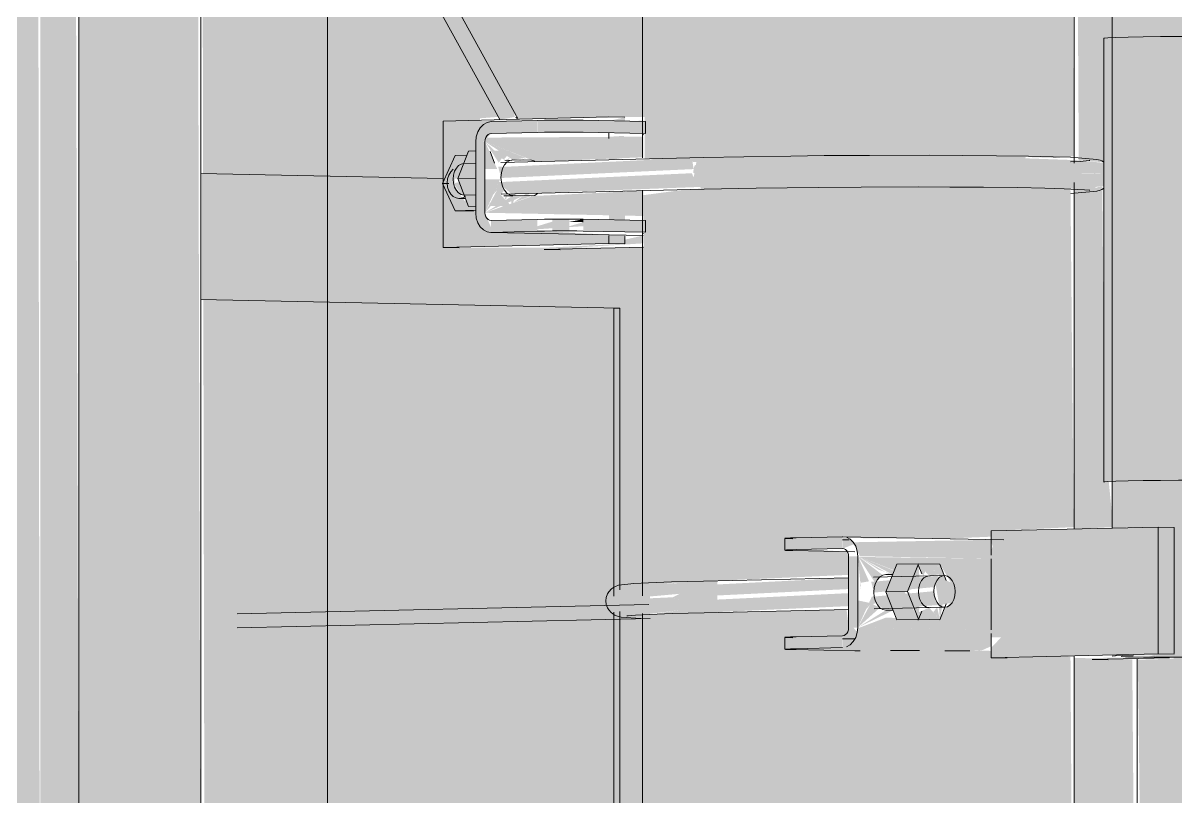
# Model space of a CAD drawing. Header units: inches. Extents: x 31156 to 31160, y -65 to 66.
# Drawn here: x 31157.68074 to 31157.68823, y 66.02465 to 66.02968 of the extents above; entities that cross this region are included whole.
import ezdxf

# ---------------------------------------------------------------- set-up
doc = ezdxf.new("R2010")
doc.units = ezdxf.units.IN
doc.header["$MEASUREMENT"] = 0
for name, color, linetype, lineweight in [('A-GLAZ-CURT', 52, 'Continuous', 9), ('A-WALL-PATT', 111, 'Continuous', 13), ('L-SITE-WALL', 31, 'Continuous', 13), ('Q-SPCQ', 91, 'Continuous', 9), ('S-BEAM', 12, 'Continuous', 9)]:
    doc.layers.add(name, color=color, linetype=linetype, lineweight=lineweight)

# ---------------------------------------------------------------- blocks, each defined once
blk = doc.blocks.new('FP_54-Looking North West')
at = {"layer": 'A-WALL-PATT', "lineweight": 9}
blk.add_line((-3322.5714627, 65.9650843), (-3322.5714627, 66.1478161), dxfattribs=at)

msp = doc.modelspace()

# ---------------------------------------------------------------- hatches: boundary and pattern name
at = {"layer": 'L-SITE-WALL', "lineweight": 5}
h = msp.add_hatch(color=256, dxfattribs=at)
h.paths.add_polyline_path([(31157.6731738, 66.0255413), (31157.6787342, 66.0256663), (31157.6787342, 66.0287969), (31157.6793291, 66.0287863), (31157.6806036, 66.0287597), (31157.6806036, 66.0354002), (31157.6802983, 66.0359553), (31157.6750726, 66.0360719), (31157.6750726, 66.035518), (31157.6731738, 66.0341639), (31157.6731738, 66.0324454)], flags=0)
h.paths.add_polyline_path([(31157.6793291, 66.0256797), (31157.6806036, 66.0257083), (31157.6806036, 66.0279362), (31157.6793291, 66.027962), (31157.6793291, 66.0278513)], flags=0)
h.paths.add_polyline_path([(31157.6821395, 66.0257428), (31157.6848162, 66.025803), (31157.6848162, 66.0278509), (31157.6821395, 66.0279051), (31157.6821395, 66.0278511)], flags=0)
h.paths.add_polyline_path([(31157.6891239, 66.0258998), (31157.691254, 66.0259477), (31157.691254, 66.0325462), (31157.6899748, 66.0293004), (31157.6900279, 66.0292803), (31157.690058, 66.0291053), (31157.6900198, 66.028938), (31157.6899652, 66.0289313), (31157.6898665, 66.0288042), (31157.6896066, 66.0286697), (31157.6893447, 66.028724), (31157.6892479, 66.0287424), (31157.6889116, 66.028724), (31157.6889052, 66.0267256), (31157.6888587, 66.0267207), (31157.6888587, 66.0264095), (31157.6891239, 66.0264112)], flags=0)
h.paths.add_polyline_path([(31157.6837115, 66.0286949), (31157.6837115, 66.0290692), (31157.6840711, 66.0290967), (31157.6821395, 66.0326082), (31157.6821395, 66.0287277), (31157.6837087, 66.028695)], flags=0)
h.paths.add_polyline_path([(31157.6849007, 66.0290689), (31157.6850141, 66.0290966), (31157.6850141, 66.033788), (31157.6821395, 66.0338282), (31157.6821395, 66.0328254), (31157.6841991, 66.0290816), (31157.6848946, 66.029069)], flags=0)
h.paths.add_polyline_path([(31157.689172, 66.0294805), (31157.6912109, 66.0345463), (31157.6904703, 66.0351186), (31157.6904703, 66.0356902), (31157.6888587, 66.0357322), (31157.6888685, 66.0296173), (31157.6889116, 66.0296121), (31157.6889341, 66.0294832), (31157.6891573, 66.0294826)], flags=0)
h.paths.add_polyline_path([(31157.6850141, 66.0353274), (31157.6850141, 66.0358324), (31157.6821929, 66.0359059), (31157.6821934, 66.0353999), (31157.6831437, 66.0353755)], flags=0)
h.paths.add_polyline_path([(31157.6806036, 66.0356172), (31157.6806036, 66.0359474), (31157.6804193, 66.0359522), (31157.6805741, 66.0356709)], flags=0)
h.paths.add_polyline_path([(31157.6732359, 66.0358236), (31157.6733102, 66.0358671), (31157.6733269, 66.0358988), (31157.6733935, 66.035924), (31157.6733935, 66.0360475), (31157.6733169, 66.0360734), (31157.6732567, 66.0361292), (31157.6731834, 66.0361143), (31157.6731738, 66.0360721), (31157.6731898, 66.0358417), (31157.6732151, 66.0358282)], flags=0)
at = {"layer": 'Q-SPCQ', "lineweight": 5}
h = msp.add_hatch(color=256, dxfattribs=at)
h.paths.add_polyline_path([(31157.6847713, 66.0205766), (31157.6852526, 66.0205941), (31157.6852526, 66.0356471), (31157.6849745, 66.0356396), (31157.6847713, 66.0365639), (31157.6847802, 66.0287981), (31157.6851173, 66.0287787), (31157.6850994, 66.0286796), (31157.6851483, 66.0286057), (31157.6850379, 66.0285986), (31157.6847713, 66.0285629), (31157.6847986, 66.0260403), (31157.6849641, 66.026037), (31157.6850092, 66.0260331), (31157.6850092, 66.02597), (31157.6849641, 66.0259475), (31157.6850092, 66.0259271), (31157.6850092, 66.0258635), (31157.6847713, 66.0258288), (31157.6847732, 66.0223384), (31157.6851173, 66.0223166), (31157.6850994, 66.0222174), (31157.6851483, 66.0221438), (31157.6850877, 66.0221385), (31157.6847713, 66.0221099), (31157.6847713, 66.0207824)], flags=0)
h.paths.add_polyline_path([(31157.6852526, 66.0442973), (31157.6852266, 66.0814321), (31157.6847713, 66.0814593), (31157.6847713, 66.0655614), (31157.6849641, 66.0655741), (31157.6850092, 66.0655724), (31157.6850092, 66.0655107), (31157.6849641, 66.0654865), (31157.6850092, 66.0654677), (31157.6850092, 66.0654029), (31157.6847713, 66.0653432), (31157.6847971, 66.0443121), (31157.685094, 66.0443024)], flags=0)
h = msp.add_hatch(color=256, dxfattribs=at)
h.paths.add_polyline_path([(31157.6860671, 66.0256198), (31157.685766, 66.0256198), (31157.685766, 66.0256904), (31157.6860671, 66.0256903), (31157.6860671, 66.0256248)], flags=0)
h.paths.add_polyline_path([(31157.6875692, 66.0205843), (31157.6875484, 66.0221596), (31157.6872326, 66.0221568), (31157.6872377, 66.0223465), (31157.6874366, 66.022343), (31157.6875692, 66.0223525), (31157.6875484, 66.0255617), (31157.6870329, 66.0255786), (31157.6870329, 66.0255985), (31157.6861189, 66.0256398), (31157.6861641, 66.0257175), (31157.6861381, 66.0257502), (31157.6861073, 66.0257496), (31157.6860931, 66.0258681), (31157.6852526, 66.0258472), (31157.6852526, 66.0205941), (31157.6874336, 66.0205953), (31157.6875484, 66.0205901)], flags=0)
h.paths.add_polyline_path([(31157.6861675, 66.0262149), (31157.6863903, 66.0260852), (31157.686394, 66.0260946), (31157.6863016, 66.0261268), (31157.6861807, 66.0262063)], flags=0)
h.paths.add_polyline_path([(31157.6860671, 66.0262641), (31157.6861451, 66.0262939), (31157.6860931, 66.0263377), (31157.6860671, 66.0263377), (31157.6860671, 66.0262901)], flags=0)
h.paths.add_polyline_path([(31157.6852526, 66.0260551), (31157.6861073, 66.0260932), (31157.6861073, 66.0262135), (31157.6860931, 66.0262443), (31157.685766, 66.0262642), (31157.685766, 66.0263345), (31157.6867275, 66.0263288), (31157.6870329, 66.0263415), (31157.6870329, 66.0263788), (31157.6875692, 66.0264038), (31157.6875484, 66.0286082), (31157.6872326, 66.028621), (31157.6872568, 66.0288118), (31157.6874475, 66.0288052), (31157.6875692, 66.0288162), (31157.6875484, 66.0394465), (31157.6872326, 66.0394633), (31157.6872326, 66.0396528), (31157.6875484, 66.0396353), (31157.6875692, 66.0396576), (31157.6875484, 66.0408183), (31157.6852655, 66.0408859), (31157.6856517, 66.0388041), (31157.6856359, 66.0357266), (31157.6854903, 66.0356535), (31157.6852526, 66.0356396), (31157.6852526, 66.0260595)], flags=0)
h.paths.add_polyline_path([(31157.6875692, 66.044223), (31157.6875484, 66.0651137), (31157.6873385, 66.0651292), (31157.6870329, 66.0651333), (31157.6870329, 66.0651526), (31157.685766, 66.0652093), (31157.6857868, 66.0652707), (31157.6860671, 66.0652695), (31157.6860931, 66.0652152), (31157.6861541, 66.0652787), (31157.6861469, 66.0653427), (31157.6861073, 66.0653457), (31157.6860931, 66.0654432), (31157.6852526, 66.0653903), (31157.6852526, 66.0442973), (31157.6875556, 66.0442234)], flags=0)
h.paths.add_polyline_path([(31157.6875692, 66.0651311), (31157.6875373, 66.0651335), (31157.687562, 66.0651313)], flags=0)
h.paths.add_polyline_path([(31157.6852526, 66.0655996), (31157.6861073, 66.0656737), (31157.6860931, 66.0658038), (31157.685766, 66.0658364), (31157.6857901, 66.0659151), (31157.6860671, 66.065931), (31157.6860931, 66.0658524), (31157.6861497, 66.0658786), (31157.68615, 66.0659254), (31157.6870329, 66.0659066), (31157.6870329, 66.0659469), (31157.6875692, 66.0660096), (31157.6875484, 66.0812951), (31157.6852526, 66.0814305), (31157.6852526, 66.0656127)], flags=0)
h.paths.add_polyline_path([(31157.6862342, 66.0656557), (31157.6862317, 66.0656832), (31157.6862332, 66.065658)], flags=0)
h.paths.add_polyline_path([(31157.6863013, 66.0656596), (31157.6863408, 66.0656891), (31157.6863132, 66.0656712), (31157.6863104, 66.0656695)], flags=0)
h.paths.add_polyline_path([(31157.6864022, 66.0657068), (31157.6864031, 66.0657092), (31157.6863666, 66.0657222)], flags=0)
h = msp.add_hatch(color=256, dxfattribs=at)
h.paths.add_polyline_path([(31157.6886135, 66.0255666), (31157.6885939, 66.0287338), (31157.6883501, 66.0287231), (31157.6883669, 66.0294458), (31157.6886077, 66.0294632), (31157.6885875, 66.0407872), (31157.6879572, 66.0408059), (31157.6879572, 66.02557), (31157.6886077, 66.0255686)], flags=0)
h.paths.add_polyline_path([(31157.6886135, 66.0441891), (31157.6886077, 66.0659835), (31157.6883482, 66.0659959), (31157.6879572, 66.0659871), (31157.6879572, 66.0442102), (31157.6886104, 66.0441892)], flags=0)
h = msp.add_hatch(color=256, dxfattribs=at)
h.paths.add_polyline_path([(31157.6888788, 66.0255644), (31157.6888788, 66.0263891), (31157.688775, 66.0263911), (31157.688775, 66.0255663)], flags=0)
h.paths.add_polyline_path([(31157.6882213, 66.0255766), (31157.6882213, 66.0264016), (31157.6881175, 66.0264036), (31157.6881175, 66.0255785)], flags=0)
h.paths.add_polyline_path([(31157.6888788, 66.0651481), (31157.6888788, 66.0659727), (31157.688775, 66.0659777), (31157.688775, 66.065153)], flags=0)
h.paths.add_polyline_path([(31157.6882213, 66.065179), (31157.6882213, 66.0660041), (31157.6881175, 66.066009), (31157.6881175, 66.0651839)], flags=0)
h = msp.add_hatch(color=256, dxfattribs=at)
h.paths.add_polyline_path([(31157.68782, 66.0263968), (31157.6879572, 66.0264037), (31157.6879572, 66.0408059), (31157.68782, 66.04081), (31157.68782, 66.0264037)], flags=0)
h.paths.add_polyline_path([(31157.6879572, 66.0442102), (31157.6879558, 66.065164), (31157.68782, 66.0651466), (31157.6878412, 66.0442139), (31157.6879199, 66.0442114)], flags=0)
h = msp.add_hatch(color=256, dxfattribs=at)
h.paths.add_polyline_path([(31157.6838404, 66.0290543), (31157.6839397, 66.0290723), (31157.6819621, 66.0326213), (31157.6819469, 66.0325228), (31157.681963, 66.032468), (31157.6838305, 66.0290723)], flags=0)
h.paths.add_polyline_path([(31157.6791797, 66.0377266), (31157.6772813, 66.0411242), (31157.6772012, 66.0411266), (31157.6791051, 66.0377287), (31157.6791765, 66.0377267)], flags=0)
h.paths.add_polyline_path([(31157.6753904, 66.0446162), (31157.6679181, 66.058143), (31157.6678742, 66.0581845), (31157.6677815, 66.0582996), (31157.6677643, 66.0582874), (31157.6753201, 66.0446184), (31157.6753848, 66.0446163)], flags=0)
for points in [[(31157.6811036, 66.021754), (31157.681239, 66.0217593), (31157.681239, 66.0405057), (31157.6811036, 66.040496), (31157.6811036, 66.0223583)], [(31157.6803786, 66.0216908), (31157.6807774, 66.0216984), (31157.6807774, 66.0387894), (31157.6803786, 66.0387759), (31157.6803786, 66.0245077)], [(31157.6807774, 66.0216984), (31157.6808521, 66.0216986), (31157.6808278, 66.0387901), (31157.6807774, 66.0387894), (31157.6807774, 66.0223583)], [(31157.6811994, 66.0216932), (31157.681171, 66.0217577), (31157.6810512, 66.0217577), (31157.6810776, 66.0235069), (31157.681104, 66.0235096), (31157.6810746, 66.033445), (31157.6808521, 66.0334408), (31157.6808521, 66.0216986), (31157.681171, 66.0216936)], [(31157.6877671, 66.0266976), (31157.6879225, 66.0267048), (31157.6879225, 66.0295918), (31157.6877671, 66.0295838), (31157.6877671, 66.0288063)], [(31157.6886664, 66.0267007), (31157.6886489, 66.0287352), (31157.6883501, 66.0287231), (31157.6883669, 66.0294458), (31157.6886664, 66.0294633), (31157.6886598, 66.02959), (31157.6881328, 66.0295954), (31157.6879225, 66.0295918), (31157.6879225, 66.0267048), (31157.6886598, 66.0267032)], [(31157.6839481, 66.029057), (31157.6839502, 66.0290723), (31157.6839397, 66.0290723)], [(31157.6841815, 66.0289735), (31157.6842908, 66.0289739), (31157.6842908, 66.0290511), (31157.6841815, 66.0290506)], [(31157.6847858, 66.0289645), (31157.6847858, 66.0290417), (31157.6843816, 66.0290502), (31157.6843816, 66.028973)], [(31157.6847721, 66.0288904), (31157.6847721, 66.0289436), (31157.6837485, 66.0289377), (31157.6837431, 66.0289118), (31157.6846268, 66.0288934)], [(31157.6835659, 66.0286712), (31157.6836833, 66.0286741), (31157.6836835, 66.0288509), (31157.6836359, 66.0288497), (31157.6836124, 66.0287898)], [(31157.6835563, 66.0285448), (31157.683589, 66.0285669), (31157.683547, 66.0286157), (31157.683547, 66.0287185), (31157.6835078, 66.0285914), (31157.683547, 66.0285537)], [(31157.6836359, 66.0284897), (31157.6836835, 66.0284909), (31157.6836833, 66.0286741), (31157.6835659, 66.0286712), (31157.6836085, 66.0285608)], [(31157.6841815, 66.0283302), (31157.6842908, 66.0283306), (31157.6842908, 66.0284078), (31157.6841815, 66.0284074)], [(31157.6843825, 66.0283874), (31157.6843825, 66.028407), (31157.6842917, 66.0283892)], [(31157.6847858, 66.0283214), (31157.6847858, 66.0283986), (31157.6843816, 66.0284069), (31157.6843816, 66.0283297)], [(31157.6870325, 66.0255544), (31157.6881175, 66.0255822), (31157.6881175, 66.0264036), (31157.6870325, 66.0263787), (31157.6870325, 66.0263103), (31157.6870433, 66.0262778), (31157.6870325, 66.0262499), (31157.6870325, 66.0256861), (31157.687098, 66.0256861), (31157.6870325, 66.0256198), (31157.6870325, 66.0255823)], [(31157.68769, 66.0255423), (31157.688775, 66.0255719), (31157.688775, 66.0263911), (31157.688608, 66.0263872), (31157.688608, 66.0255686), (31157.6881032, 66.0255701), (31157.6881032, 66.0255581), (31157.68769, 66.0255525)], [(31157.6870325, 66.0261984), (31157.6870327, 66.026321), (31157.6861371, 66.0263053), (31157.6861796, 66.0262145), (31157.686727, 66.0262042)], [(31157.6863493, 66.0259827), (31157.6864898, 66.0259859), (31157.6865599, 66.026165), (31157.6864193, 66.0261618), (31157.6864029, 66.0261198), (31157.6863925, 66.0260931)], [(31157.6845504, 66.0259287), (31157.6850089, 66.02597), (31157.685009, 66.0260331), (31157.6848149, 66.0260424), (31157.6846358, 66.0260194)], [(31157.6866957, 66.0258969), (31157.6867793, 66.0259117), (31157.6867903, 66.0260359), (31157.6866957, 66.0260755), (31157.6866703, 66.0260382)], [(31157.6847719, 66.0258144), (31157.6847719, 66.0258344), (31157.685009, 66.0258635), (31157.6850089, 66.0259271), (31157.6849637, 66.0259475), (31157.6845504, 66.0259287), (31157.6845731, 66.0258499), (31157.6846822, 66.02585), (31157.684687, 66.0258177), (31157.6847381, 66.0258157)], [(31157.6864193, 66.025801), (31157.6865599, 66.0258041), (31157.6864693, 66.0259854), (31157.6863493, 66.0259827), (31157.6863956, 66.0258625), (31157.6864052, 66.0258377)], [(31157.6869588, 66.0256032), (31157.6869789, 66.0256048), (31157.6870326, 66.0256289), (31157.6870325, 66.0257347), (31157.6861665, 66.0257508), (31157.6861371, 66.025659), (31157.6860661, 66.0256197), (31157.6867271, 66.0256075)]]:
    msp.add_hatch(color=256, dxfattribs=at).paths.add_polyline_path(points, flags=0)
h = msp.add_hatch(color=256, dxfattribs=at)
h.paths.add_polyline_path([(31157.6817215, 66.0405103), (31157.6817991, 66.0388606), (31157.6818765, 66.038888), (31157.6818792, 66.0389148), (31157.6818563, 66.0405064), (31157.6817991, 66.0405087)], flags=0)
h.paths.add_polyline_path([(31157.6818956, 66.0217563), (31157.6818792, 66.021761), (31157.6818792, 66.0217624), (31157.6818557, 66.02338), (31157.6818828, 66.0233983), (31157.6818956, 66.0234039), (31157.6818685, 66.0338766), (31157.6818563, 66.0338974), (31157.6818792, 66.03397), (31157.6818557, 66.0388068), (31157.6817991, 66.0388091), (31157.6817215, 66.0405103), (31157.681239, 66.0405057), (31157.681239, 66.0217593), (31157.6818925, 66.0217572)], flags=0)
h = msp.add_hatch(color=256, dxfattribs=at)
h.paths.add_polyline_path([(31157.6879813, 66.0216611), (31157.6879499, 66.0255442), (31157.6875733, 66.025553), (31157.6875733, 66.0233118), (31157.6878865, 66.0232965), (31157.6878785, 66.0216671), (31157.6879755, 66.0216628)], flags=0)
h.paths.add_polyline_path([(31157.6875733, 66.0263916), (31157.6878261, 66.0264042), (31157.6877973, 66.0267007), (31157.6877732, 66.0267007), (31157.687755, 66.0286223), (31157.6875733, 66.0285743), (31157.6875733, 66.0264042)], flags=0)
h.paths.add_polyline_path([(31157.6877732, 66.0287731), (31157.6877973, 66.0295872), (31157.6878261, 66.02959), (31157.6878095, 66.0337229), (31157.6875733, 66.0337192), (31157.6876024, 66.028791), (31157.6877558, 66.0287776)], flags=0)
h.paths.add_polyline_path([(31157.6878261, 66.0340298), (31157.6878032, 66.0374906), (31157.6875733, 66.0365228), (31157.6875881, 66.0340357), (31157.6878095, 66.0340302)], flags=0)
at = {"layer": 'Q-SPCQ', "lineweight": 5, "transparency": 33554496}
h = msp.add_hatch(color=256, dxfattribs=at)
h.paths.add_polyline_path([(31157.6748284, 66.0214572), (31157.6745293, 66.0210691), (31157.6744922, 66.0211244), (31157.6744786, 66.0211272), (31157.6730814, 66.0211483), (31157.6730136, 66.0212223), (31157.6729377, 66.0212072), (31157.6729282, 66.0211829), (31157.6729403, 66.0209373), (31157.6730175, 66.0209222), (31157.6730814, 66.0209934), (31157.6745157, 66.0209945), (31157.6746036, 66.0211272)], flags=0)
h.paths.add_polyline_path([(31157.690239, 66.0201977), (31157.690241, 66.0212193), (31157.6912962, 66.0219901), (31157.6912962, 66.0331971), (31157.6897429, 66.0292772), (31157.6897961, 66.0292572), (31157.6898263, 66.0290823), (31157.689788, 66.0289152), (31157.6897334, 66.0289085), (31157.6896346, 66.0287814), (31157.6893745, 66.028647), (31157.6891123, 66.0287012), (31157.6890154, 66.0287196), (31157.6886788, 66.0287012), (31157.6886724, 66.0267043), (31157.6886259, 66.0266994), (31157.6886259, 66.0263885), (31157.6888913, 66.0263902), (31157.6888913, 66.0255655), (31157.6879866, 66.0255413), (31157.6880129, 66.023408), (31157.6880393, 66.0234026), (31157.6880129, 66.0216615), (31157.6875786, 66.021653), (31157.6875582, 66.0205908), (31157.6872847, 66.0205729), (31157.6854184, 66.0205598), (31157.6847778, 66.0205892), (31157.6847778, 66.0216739), (31157.6846715, 66.0216462), (31157.6846715, 66.0216228), (31157.6846024, 66.0215213), (31157.6838205, 66.0215198), (31157.6824734, 66.0207427), (31157.6824734, 66.0212422), (31157.681609, 66.0207426), (31157.681609, 66.0217234), (31157.6812163, 66.0217295), (31157.6811982, 66.0216936), (31157.6803637, 66.0216909), (31157.6803637, 66.0363275), (31157.6748284, 66.0364548), (31157.6748284, 66.0354869), (31157.6729282, 66.0341336), (31157.6729377, 66.0228808), (31157.6748284, 66.0214572), (31157.6748284, 66.020423), (31157.6894741, 66.0202089)], flags=0)
h.paths.add_polyline_path([(31157.6912962, 66.02072), (31157.6912962, 66.0208729), (31157.6906244, 66.0208607), (31157.6905844, 66.0208266), (31157.6906607, 66.0207296)], flags=0)
h.paths.add_polyline_path([(31157.6847778, 66.0233594), (31157.6847731, 66.0258151), (31157.6846625, 66.0258294), (31157.6846504, 66.0258573), (31157.684576, 66.0258627), (31157.6845745, 66.0259481), (31157.6846828, 66.0260252), (31157.6847778, 66.0260439), (31157.6847778, 66.0282214), (31157.683578, 66.0282213), (31157.6834742, 66.0282501), (31157.6834742, 66.0290452), (31157.683834, 66.0290727), (31157.6819475, 66.0325429), (31157.681978, 66.0326389), (31157.6819976, 66.0326223), (31157.6839621, 66.0290577), (31157.6847778, 66.0290728), (31157.6847778, 66.0337604), (31157.6819008, 66.0338), (31157.6819213, 66.0234044), (31157.6821081, 66.0234044), (31157.6847666, 66.0233596)], flags=0)
h.paths.add_polyline_path([(31157.6889394, 66.0294571), (31157.6909802, 66.0345193), (31157.690239, 66.035091), (31157.690239, 66.0360697), (31157.6886259, 66.0361077), (31157.6886357, 66.0295937), (31157.6886788, 66.0295886), (31157.6887013, 66.0294597), (31157.6889247, 66.0294592)], flags=0)
h.paths.add_polyline_path([(31157.6847778, 66.0352985), (31157.6847778, 66.0362123), (31157.6819542, 66.03628), (31157.6819548, 66.0353704), (31157.6829059, 66.0353462)], flags=0)
h.paths.add_polyline_path([(31157.6729903, 66.0357918), (31157.6730647, 66.0358353), (31157.6730814, 66.0358669), (31157.6731481, 66.0358922), (31157.6731481, 66.0360156), (31157.673072, 66.0360401), (31157.6730111, 66.0360971), (31157.6729377, 66.0360823), (31157.6729282, 66.0360401), (31157.6729441, 66.0358099), (31157.6729695, 66.0357964)], flags=0)
at = {"layer": 'Q-SPCQ', "lineweight": 5}
h = msp.add_hatch(color=256, dxfattribs=at)
h.paths.add_polyline_path([(31157.6902392, 66.0201977), (31157.6902392, 66.0205835), (31157.6875788, 66.0206231), (31157.6875584, 66.0205908), (31157.6872849, 66.0205729), (31157.6854186, 66.0205599), (31157.6847781, 66.0205892), (31157.6847781, 66.0206648), (31157.6833023, 66.0206868), (31157.6833023, 66.0202991), (31157.6894744, 66.0202089)], flags=0)
h.paths.add_polyline_path([(31157.6807334, 66.0203367), (31157.6807167, 66.0207253), (31157.6748286, 66.020813), (31157.6748286, 66.020423), (31157.6807167, 66.0203369)], flags=0)
h.paths.add_polyline_path([(31157.6912965, 66.02072), (31157.6912965, 66.020873), (31157.6910635, 66.0208619), (31157.6910635, 66.0207235)], flags=0)
h.paths.add_polyline_path([(31157.6847781, 66.0212786), (31157.6847781, 66.0216739), (31157.6846717, 66.0216462), (31157.6846717, 66.0216229), (31157.6846027, 66.0215213), (31157.6837622, 66.0214845), (31157.6834541, 66.0212989), (31157.6840046, 66.0212905)], flags=0)
h.paths.add_polyline_path([(31157.6807334, 66.0213407), (31157.6807167, 66.0216859), (31157.6803639, 66.0216909), (31157.6803639, 66.0221674), (31157.6790884, 66.0221877), (31157.6790884, 66.02794), (31157.6803639, 66.0279144), (31157.6803639, 66.0287355), (31157.6785328, 66.0287733), (31157.6785328, 66.0213744), (31157.6807167, 66.0213409)], flags=0)
h.paths.add_polyline_path([(31157.6910635, 66.0218199), (31157.6912965, 66.0219901), (31157.6912965, 66.0331971), (31157.6910635, 66.0326196), (31157.6910635, 66.0227868)], flags=0)
h.paths.add_polyline_path([(31157.6847781, 66.0233594), (31157.6847733, 66.0258152), (31157.6846628, 66.0258294), (31157.6846507, 66.0258574), (31157.6846199, 66.0258505), (31157.6846199, 66.0233621), (31157.6847669, 66.0233596)], flags=0)
h.paths.add_polyline_path([(31157.6846199, 66.0259959), (31157.684683, 66.0260252), (31157.6847781, 66.026044), (31157.6847781, 66.0282214), (31157.6835782, 66.0282213), (31157.6834744, 66.0282501), (31157.6834715, 66.0286713), (31157.681901, 66.0287037), (31157.681901, 66.0278836), (31157.6846199, 66.0278291), (31157.6846199, 66.0260201)], flags=0)
h.paths.add_polyline_path([(31157.6902392, 66.0356644), (31157.6902392, 66.0360697), (31157.6886261, 66.0361078), (31157.6886261, 66.0357061), (31157.6894796, 66.035684)], flags=0)
h.paths.add_polyline_path([(31157.6847781, 66.0358054), (31157.6847781, 66.0362123), (31157.6819544, 66.03628), (31157.681955, 66.0358783), (31157.6829061, 66.0358537)], flags=0)
h.paths.add_polyline_path([(31157.6803639, 66.0359193), (31157.6803639, 66.0363275), (31157.6748286, 66.0364549), (31157.6748286, 66.0360622), (31157.6802338, 66.0359227)], flags=0)
h = msp.add_hatch(color=256, dxfattribs=at)
h.paths.add_polyline_path([(31157.6881029, 66.0255581), (31157.6881029, 66.0255723), (31157.6880447, 66.0255584)], flags=0)
h.paths.add_polyline_path([(31157.687878, 66.0263982), (31157.6878883, 66.0264037), (31157.687878, 66.0264037)], flags=0)
h.paths.add_polyline_path([(31157.687878, 66.0295905), (31157.6878883, 66.0295919), (31157.687878, 66.0295919)], flags=0)
h = msp.add_hatch(color=256, dxfattribs=at)
h.paths.add_polyline_path([(31157.6837847, 66.0283213), (31157.6843829, 66.0283616), (31157.6843829, 66.0283874), (31157.6842923, 66.0283616), (31157.6842923, 66.0283307), (31157.6841831, 66.0283616), (31157.6841831, 66.0283915), (31157.6840846, 66.0283617), (31157.6840674, 66.0283283), (31157.6837958, 66.0283216)], flags=0)
h.paths.add_polyline_path([(31157.6834706, 66.0282231), (31157.6845489, 66.0282496), (31157.6845489, 66.0283056), (31157.6837847, 66.0283488), (31157.6837564, 66.0284129), (31157.6837447, 66.028449), (31157.6836848, 66.0284505), (31157.6836848, 66.0284911), (31157.6836372, 66.0284899), (31157.6835673, 66.0285837), (31157.6835404, 66.0286407), (31157.6835583, 66.0287397), (31157.6837847, 66.0289644), (31157.6843829, 66.0289795), (31157.6843829, 66.0290503), (31157.6834706, 66.0290449), (31157.6834706, 66.0283617)], flags=0)
h.paths.add_polyline_path([(31157.6839253, 66.0285122), (31157.6840103, 66.0285731), (31157.6840473, 66.0285584), (31157.6839262, 66.0285146)], flags=0)
h.paths.add_polyline_path([(31157.6838797, 66.0285322), (31157.6838874, 66.0285701), (31157.6838713, 66.0285416)], flags=0)
h.paths.add_polyline_path([(31157.6838061, 66.0287737), (31157.6838006, 66.0288049), (31157.6838057, 66.0287748)], flags=0)
h.paths.add_polyline_path([(31157.6838856, 66.0287757), (31157.6839046, 66.0288067), (31157.6838745, 66.0287899), (31157.6838874, 66.0287777)], flags=0)
h.paths.add_polyline_path([(31157.6839449, 66.0287772), (31157.6840135, 66.0288066), (31157.6839866, 66.0287911), (31157.6839443, 66.0287789)], flags=0)
h.paths.add_polyline_path([(31157.6837847, 66.0289644), (31157.6837847, 66.0290416), (31157.6840846, 66.0290416), (31157.6840846, 66.028972), (31157.6837958, 66.0289647)], flags=0)
h.paths.add_polyline_path([(31157.6841831, 66.0289736), (31157.6841831, 66.0290508), (31157.6842923, 66.0290415), (31157.6842923, 66.028974), (31157.6842339, 66.028974)], flags=0)
h = msp.add_hatch(color=256, dxfattribs=at)
h.paths.add_polyline_path([(31157.6837831, 66.0283212), (31157.684083, 66.0283286), (31157.684083, 66.0284058), (31157.6837831, 66.0283983)], flags=0)
h.paths.add_polyline_path([(31157.6836832, 66.0284473), (31157.6837431, 66.0284488), (31157.6837431, 66.0289118), (31157.6836832, 66.0289103), (31157.6836832, 66.0288065)], flags=0)
h.paths.add_polyline_path([(31157.6837831, 66.0289642), (31157.684083, 66.0289718), (31157.684083, 66.029049), (31157.6837831, 66.0290414)], flags=0)
h = msp.add_hatch(color=256, dxfattribs=at)
h.paths.add_polyline_path([(31157.6841277, 66.0282097), (31157.6847731, 66.0282497), (31157.6847731, 66.0283011), (31157.6846537, 66.028274), (31157.6846537, 66.0282476), (31157.6841277, 66.028221)], flags=0)
h.paths.add_polyline_path([(31157.6847731, 66.0290422), (31157.6847731, 66.0290475), (31157.6846598, 66.0290446)], flags=0)
h = msp.add_hatch(color=256, dxfattribs=at)
h.paths.add_polyline_path([(31157.6846527, 66.0282475), (31157.6846453, 66.0283064), (31157.6845489, 66.0283002), (31157.6845489, 66.0282496)], flags=0)
h.paths.add_polyline_path([(31157.6846527, 66.0284015), (31157.6846527, 66.0285891), (31157.6845489, 66.028563), (31157.6845489, 66.0284036), (31157.6846332, 66.0284019)], flags=0)
h.paths.add_polyline_path([(31157.6845489, 66.0287924), (31157.6846527, 66.0288066), (31157.6846464, 66.0289491), (31157.6845489, 66.0289428), (31157.6845489, 66.0287949)], flags=0)
h.paths.add_polyline_path([(31157.6846527, 66.0290446), (31157.6846527, 66.02907), (31157.6845521, 66.0290467)], flags=0)
h = msp.add_hatch(color=256, dxfattribs=at)
h.paths.add_polyline_path([(31157.6837431, 66.0284488), (31157.6838421, 66.0286672), (31157.6837431, 66.0286672), (31157.6837431, 66.0286248)], flags=0)
h.paths.add_polyline_path([(31157.6837431, 66.0284488), (31157.6838699, 66.0285958), (31157.6838497, 66.0286481), (31157.6838275, 66.0286066)], flags=0)
h.paths.add_polyline_path([(31157.6837431, 66.0284488), (31157.6839949, 66.0285594), (31157.683925, 66.0285608)], flags=0)
h.paths.add_polyline_path([(31157.6847721, 66.0284277), (31157.6847721, 66.0285921), (31157.6840542, 66.0285576), (31157.6837431, 66.0284488), (31157.6846431, 66.0284303)], flags=0)
h.paths.add_polyline_path([(31157.6837431, 66.0289118), (31157.6840743, 66.0287804), (31157.6847721, 66.0288097), (31157.6847721, 66.0288904)], flags=0)
h.paths.add_polyline_path([(31157.6837431, 66.0289118), (31157.683925, 66.0287923), (31157.6840046, 66.0288065)], flags=0)
h.paths.add_polyline_path([(31157.6837431, 66.0289118), (31157.6838325, 66.0287743), (31157.6838552, 66.0288065)], flags=0)
h.paths.add_polyline_path([(31157.6838227, 66.0287329), (31157.6837431, 66.0289118), (31157.6837431, 66.0287329)], flags=0)
h = msp.add_hatch(color=256, dxfattribs=at)
h.paths.add_polyline_path([(31157.6835482, 66.0284616), (31157.683637, 66.0284899), (31157.6836205, 66.0285325), (31157.6835671, 66.0284802)], flags=0)
h.paths.add_polyline_path([(31157.6835482, 66.0284616), (31157.6835378, 66.028602), (31157.6834783, 66.0286157), (31157.6835471, 66.0284641)], flags=0)
h.paths.add_polyline_path([(31157.6835482, 66.0288213), (31157.6836155, 66.028795), (31157.6836265, 66.0288232), (31157.6835671, 66.0288217)], flags=0)
h.paths.add_polyline_path([(31157.6834676, 66.0286394), (31157.6835471, 66.0287186), (31157.683552, 66.0287789), (31157.6835252, 66.0287693), (31157.6834799, 66.0286673)], flags=0)
h = msp.add_hatch(color=256, dxfattribs=at)
h.paths.add_polyline_path([(31157.6835367, 66.0286672), (31157.6836835, 66.0286974), (31157.6836835, 66.0287584), (31157.683557, 66.0287395), (31157.6835391, 66.0286938)], flags=0)
h.paths.add_polyline_path([(31157.6838457, 66.0286749), (31157.6850991, 66.0287328), (31157.6850875, 66.0288058), (31157.6838636, 66.0287472), (31157.6838285, 66.028749), (31157.6838472, 66.0286782)], flags=0)
h = msp.add_hatch(color=256, dxfattribs=at)
h.paths.add_polyline_path([(31157.6839157, 66.0284903), (31157.6839475, 66.0285715), (31157.6839098, 66.0285668)], flags=0)
h.paths.add_polyline_path([(31157.6839157, 66.0284903), (31157.6838438, 66.0285668), (31157.6837757, 66.0284932)], flags=0)
h.paths.add_polyline_path([(31157.6837757, 66.0284932), (31157.6837607, 66.0285668), (31157.6837473, 66.0285668)], flags=0)
h.paths.add_polyline_path([(31157.6837757, 66.0288532), (31157.6838644, 66.0287948), (31157.6839157, 66.0288503)], flags=0)
h.paths.add_polyline_path([(31157.6837439, 66.0287721), (31157.6837795, 66.0288048), (31157.6837528, 66.0287948), (31157.6837465, 66.0287788)], flags=0)
h.paths.add_polyline_path([(31157.68391, 66.0287763), (31157.6839326, 66.0288065), (31157.6839101, 66.0287788)], flags=0)
h = msp.add_hatch(color=256, dxfattribs=at)
h.paths.add_polyline_path([(31157.6877685, 66.0287005), (31157.6877688, 66.0287727), (31157.6875975, 66.0287905), (31157.6871539, 66.0288063), (31157.6862533, 66.0288163), (31157.6856325, 66.0288064), (31157.6855864, 66.0287155), (31157.6876816, 66.0287052)], flags=0)
h.paths.add_polyline_path([(31157.6850967, 66.0287062), (31157.6852524, 66.0287205), (31157.6852524, 66.028792), (31157.685106, 66.0287575), (31157.6850991, 66.0287328)], flags=0)
h.paths.add_polyline_path([(31157.6852777, 66.0287097), (31157.6855585, 66.0287287), (31157.6855586, 66.0288132), (31157.685395, 66.0288061)], flags=0)
h = msp.add_hatch(color=256, dxfattribs=at)
h.paths.add_polyline_path([(31157.6875696, 66.0285782), (31157.6876965, 66.0285917), (31157.687713, 66.0286167), (31157.6877687, 66.0286243), (31157.6877685, 66.0287005), (31157.686959, 66.0287202), (31157.6855999, 66.0287091), (31157.6855995, 66.0286306), (31157.6857423, 66.0286413), (31157.6861805, 66.0286156), (31157.6875695, 66.0286056)], flags=0)
h.paths.add_polyline_path([(31157.6855586, 66.0286135), (31157.6855585, 66.028715), (31157.6852777, 66.0287097), (31157.6854138, 66.0286166)], flags=0)
h.paths.add_polyline_path([(31157.6851314, 66.0286163), (31157.6852524, 66.0286255), (31157.6852524, 66.0287092), (31157.6850991, 66.0286795), (31157.685117, 66.028633)], flags=0)
h = msp.add_hatch(color=256, dxfattribs=at)
h.paths.add_polyline_path([(31157.683606, 66.028563), (31157.6836835, 66.0285815), (31157.6836835, 66.0286709), (31157.6835391, 66.0286406), (31157.6835881, 66.0285668)], flags=0)
h.paths.add_polyline_path([(31157.6837973, 66.0285677), (31157.683822, 66.0285959), (31157.6838576, 66.0286201), (31157.6839156, 66.0285707), (31157.6851314, 66.0286163), (31157.6850991, 66.0286795), (31157.6850873, 66.028706), (31157.6838335, 66.0286479), (31157.6837976, 66.0285683)], flags=0)
h = msp.add_hatch(color=256, dxfattribs=at)
h.paths.add_polyline_path([(31157.6846199, 66.0233621), (31157.6846199, 66.0258544), (31157.6845801, 66.0258506), (31157.6845801, 66.0233628)], flags=0)
h.paths.add_polyline_path([(31157.6845801, 66.0259537), (31157.6846199, 66.0260201), (31157.6846199, 66.0278291), (31157.6845801, 66.0278281), (31157.6845801, 66.0260201)], flags=0)
h = msp.add_hatch(color=256, dxfattribs=at)
h.paths.add_polyline_path([(31157.6857652, 66.025613), (31157.6860661, 66.0256197), (31157.6860661, 66.025697), (31157.6857652, 66.0256903)], flags=0)
h.paths.add_polyline_path([(31157.6861063, 66.0257495), (31157.6861665, 66.0257508), (31157.6861665, 66.0262148), (31157.6861063, 66.0262134)], flags=0)
h.paths.add_polyline_path([(31157.6857652, 66.0262572), (31157.6860661, 66.0262641), (31157.6860661, 66.0263414), (31157.6857652, 66.0263345)], flags=0)
h = msp.add_hatch(color=256, dxfattribs=at)
h.paths.add_polyline_path([(31157.6861665, 66.0262148), (31157.6861863, 66.0260026), (31157.6861796, 66.0260271), (31157.6861796, 66.0260407), (31157.6862392, 66.0260513), (31157.6861796, 66.0261852)], flags=0)
h.paths.add_polyline_path([(31157.6861665, 66.0262148), (31157.6862809, 66.0260386), (31157.6863283, 66.0260918), (31157.6861796, 66.0262048)], flags=0)
h.paths.add_polyline_path([(31157.6861665, 66.0262148), (31157.6863932, 66.0260945), (31157.6864031, 66.0261198), (31157.6861796, 66.0262095)], flags=0)
h.paths.add_polyline_path([(31157.6865603, 66.026165), (31157.6865913, 66.0260855), (31157.6866041, 66.0261159), (31157.6865703, 66.0261538)], flags=0)
h.paths.add_polyline_path([(31157.6867003, 66.0261624), (31157.6866303, 66.0260864), (31157.6866952, 66.0260962), (31157.686698, 66.0261325)], flags=0)
h.paths.add_polyline_path([(31157.6867003, 66.0258015), (31157.6866819, 66.0258813), (31157.6866564, 66.0258509), (31157.6866903, 66.0258128)], flags=0)
h.paths.add_polyline_path([(31157.6861665, 66.0257508), (31157.6862392, 66.0259116), (31157.6861665, 66.0259272)], flags=0)
h.paths.add_polyline_path([(31157.6870325, 66.0257347), (31157.6870325, 66.0261984), (31157.6861796, 66.0262097), (31157.686404, 66.0261222), (31157.6864195, 66.0261618), (31157.6867003, 66.0261624), (31157.6867704, 66.0260446), (31157.68679, 66.026025), (31157.6867704, 66.02591), (31157.6867278, 66.0258719), (31157.6866903, 66.0258017), (31157.6863495, 66.0258153), (31157.6861796, 66.0257506), (31157.6867704, 66.0257396)], flags=0)
h.paths.add_polyline_path([(31157.6861665, 66.0257508), (31157.6863958, 66.0258625), (31157.6863484, 66.0258634), (31157.6861796, 66.0257589)], flags=0)
h.paths.add_polyline_path([(31157.6861665, 66.0257508), (31157.6863095, 66.0258797), (31157.6862509, 66.0259091), (31157.6861796, 66.0257754)], flags=0)
h.paths.add_polyline_path([(31157.6865603, 66.0258041), (31157.6866303, 66.0258802), (31157.6865639, 66.0258509)], flags=0)
h = msp.add_hatch(color=256, dxfattribs=at)
h.paths.add_polyline_path([(31157.6866999, 66.0258015), (31157.6867265, 66.0259535), (31157.6866899, 66.0259306)], flags=0)
h.paths.add_polyline_path([(31157.6866999, 66.0258015), (31157.6866299, 66.0258801), (31157.6865599, 66.0258041)], flags=0)
h.paths.add_polyline_path([(31157.6865599, 66.026165), (31157.6866299, 66.0260864), (31157.6866999, 66.0261624)], flags=0)
h.paths.add_polyline_path([(31157.6864898, 66.0259859), (31157.6865699, 66.0260359), (31157.6865599, 66.026165)], flags=0)
h.paths.add_polyline_path([(31157.6865599, 66.0258041), (31157.6865699, 66.0259328), (31157.6864898, 66.0259859)], flags=0)
h.paths.add_polyline_path([(31157.6867699, 66.0259806), (31157.6866999, 66.0261624), (31157.6866899, 66.0260337), (31157.6867265, 66.0260094)], flags=0)
h = msp.add_hatch(color=256, dxfattribs=at)
h.paths.add_polyline_path([(31157.6850967, 66.0259515), (31157.6861066, 66.0260009), (31157.6861067, 66.0260745), (31157.685117, 66.0260239), (31157.6850991, 66.0259781)], flags=0)
h.paths.add_polyline_path([(31157.6862693, 66.025978), (31157.6866634, 66.0260135), (31157.6866898, 66.0260877), (31157.6862872, 66.0260504), (31157.686253, 66.0260496), (31157.6862706, 66.0259809)], flags=0)
h = msp.add_hatch(color=256, dxfattribs=at)
h.paths.add_polyline_path([(31157.685166, 66.0258472), (31157.6861067, 66.0258899), (31157.6861066, 66.0259743), (31157.6850991, 66.0259248), (31157.6851481, 66.025851)], flags=0)
h.paths.add_polyline_path([(31157.6862211, 66.0258709), (31157.6862454, 66.0258984), (31157.6862875, 66.0259101), (31157.6863284, 66.0258734), (31157.6866957, 66.0258969), (31157.6866634, 66.0259601), (31157.686661, 66.0259868), (31157.686257, 66.0259508), (31157.6862217, 66.0258723)], flags=0)
at = {"layer": 'S-BEAM', "lineweight": 5}
h = msp.add_hatch(color=256, dxfattribs=at)
h.paths.add_polyline_path([(31157.6731738, 66.0248116), (31157.6787342, 66.024933), (31157.6787342, 66.0257045), (31157.6731738, 66.0255793)], flags=0)
h.paths.add_polyline_path([(31157.6793291, 66.024946), (31157.6806036, 66.0249738), (31157.6806036, 66.0257466), (31157.6793291, 66.0257179)], flags=0)
h.paths.add_polyline_path([(31157.6821395, 66.0250073), (31157.6848162, 66.0250658), (31157.6848162, 66.0258414), (31157.6821395, 66.0257811)], flags=0)
h.paths.add_polyline_path([(31157.68822, 66.0251401), (31157.691254, 66.0252064), (31157.691254, 66.0259863), (31157.6891239, 66.0259384), (31157.6891239, 66.0255859), (31157.68822, 66.0255617)], flags=0)

# ---------------------------------------------------------------- linework, layer by layer
at = {"layer": 'L-SITE-WALL'}
msp.add_line((31157.684816, 66.0258098), (31157.682133, 66.0257495), dxfattribs=at)
at = {"layer": 'Q-SPCQ'}
for p, q in [((31157.6878185, 66.0263968), (31157.6878185, 66.04081)), ((31157.6811023, 66.0217535), (31157.6811023, 66.040495)), ((31157.6875723, 66.0394855), (31157.6875723, 66.0287724)), ((31157.6818961, 66.0388017), (31157.6818961, 66.0217568)), ((31157.684767, 66.0288064), (31157.684767, 66.0367263)), ((31157.6819196, 66.0327643), (31157.6839585, 66.0290573)), ((31157.6838401, 66.0290543), (31157.6818985, 66.0325847)), ((31157.6877655, 66.0266968), (31157.6877655, 66.0295829)), ((31157.6845489, 66.0290722), (31157.6834706, 66.0290449)), ((31157.6834706, 66.0282231), (31157.6834706, 66.0290449)), ((31157.684083, 66.029049), (31157.6837831, 66.0290414)), ((31157.6843816, 66.0290502), (31157.6847858, 66.0290417)), ((31157.6846527, 66.02907), (31157.6845489, 66.0290722)), ((31157.6847858, 66.0289645), (31157.6847858, 66.0290417)), ((31157.6837831, 66.0289642), (31157.684083, 66.0289718)), ((31157.6847858, 66.0289645), (31157.6843816, 66.028973)), ((31157.6845489, 66.0289696), (31157.6845489, 66.0289319)), ((31157.6847732, 66.0289565), (31157.6847678, 66.0289592)), ((31157.6836832, 66.0289103), (31157.6836832, 66.0284473)), ((31157.6837431, 66.0284488), (31157.6837431, 66.0289118)), ((31157.6835482, 66.0288213), (31157.6834676, 66.0286394)), ((31157.6836265, 66.0288232), (31157.6835482, 66.0288213)), ((31157.6835659, 66.0286712), (31157.6836359, 66.0288497)), ((31157.6836835, 66.0288509), (31157.6836359, 66.0288497)), ((31157.6837759, 66.0288468), (31157.6838051, 66.028771)), ((31157.683845, 66.0287747), (31157.6851636, 66.0288077)), ((31157.6839144, 66.0287897), (31157.6838723, 66.0287906)), ((31157.683925, 66.0287923), (31157.6840462, 66.0287898)), ((31157.6840462, 66.0287898), (31157.6840664, 66.0287854)), ((31157.6836036, 66.0287686), (31157.6836833, 66.0287706)), ((31157.6834744, 66.0286712), (31157.6818948, 66.0287038)), ((31157.6834744, 66.0286712), (31157.6818948, 66.0287038)), ((31157.6834676, 66.0286394), (31157.6835482, 66.0284616)), ((31157.6834676, 66.0286394), (31157.683508, 66.0286386)), ((31157.6835659, 66.0286712), (31157.6836833, 66.0286741)), ((31157.6836359, 66.0284897), (31157.6835659, 66.0286712)), ((31157.6875723, 66.0286456), (31157.6875723, 66.0263912)), ((31157.6836834, 66.0285648), (31157.6836079, 66.0285629)), ((31157.6851679, 66.0286018), (31157.6838492, 66.0285689)), ((31157.6838663, 66.0285593), (31157.6839251, 66.0285581)), ((31157.6840462, 66.0285583), (31157.683925, 66.0285608)), ((31157.684767, 66.0259565), (31157.684767, 66.0285962)), ((31157.683617, 66.0285408), (31157.6835738, 66.0285417)), ((31157.6836835, 66.0284909), (31157.6836359, 66.0284897)), ((31157.6835482, 66.0284616), (31157.6836846, 66.028465)), ((31157.6836693, 66.0284591), (31157.6835482, 66.0284616)), ((31157.6837831, 66.0283983), (31157.684083, 66.0284058)), ((31157.6843816, 66.0284069), (31157.6847858, 66.0283986)), ((31157.6847858, 66.0283214), (31157.6847858, 66.0283986)), ((31157.6847717, 66.0283009), (31157.6837792, 66.0283211)), ((31157.684083, 66.0283286), (31157.6837831, 66.0283212)), ((31157.6847858, 66.0283214), (31157.6843816, 66.0283297)), ((31157.6845489, 66.028301), (31157.6845489, 66.0282496)), ((31157.6846527, 66.0282475), (31157.6846527, 66.0282989)), ((31157.6847732, 66.0283136), (31157.6847678, 66.0283163)), ((31157.6834706, 66.0282231), (31157.6845489, 66.0282496)), ((31157.6835744, 66.028221), (31157.6834706, 66.0282231)), ((31157.6841277, 66.0282097), (31157.6847731, 66.0282256)), ((31157.6842314, 66.0282076), (31157.6841277, 66.0282097)), ((31157.6845489, 66.0282496), (31157.6846527, 66.0282475)), ((31157.6818948, 66.0278837), (31157.6846199, 66.0278291)), ((31157.6818948, 66.0278837), (31157.6846199, 66.0278291)), ((31157.6845801, 66.0278281), (31157.6846199, 66.0278291)), ((31157.6845801, 66.0278281), (31157.6846199, 66.0278291)), ((31157.6845801, 66.0278281), (31157.6845801, 66.0259537)), ((31157.6845801, 66.0259537), (31157.6845801, 66.0278281)), ((31157.6846199, 66.0278291), (31157.6846199, 66.0259959)), ((31157.6846199, 66.0278291), (31157.6846199, 66.0259959)), ((31157.6881175, 66.0264036), (31157.6870325, 66.0263787)), ((31157.6881175, 66.0264036), (31157.6881175, 66.0255785)), ((31157.6882213, 66.0264016), (31157.6881175, 66.0264036)), ((31157.6882213, 66.0255822), (31157.6882213, 66.0264016)), ((31157.6856915, 66.0262535), (31157.6856915, 66.0263308)), ((31157.6860661, 66.0263414), (31157.6857652, 66.0263345)), ((31157.6861108, 66.0263212), (31157.686067, 66.026322)), ((31157.6860691, 66.0263414), (31157.6871149, 66.0263215)), ((31157.6870325, 66.0262211), (31157.6870325, 66.0263787)), ((31157.6857434, 66.0262509), (31157.6861478, 66.0262432)), ((31157.6857652, 66.0262572), (31157.6860661, 66.0262641)), ((31157.6861063, 66.0262134), (31157.6861063, 66.0257495)), ((31157.6861665, 66.0257508), (31157.6861665, 66.0262148)), ((31157.6863493, 66.0259827), (31157.6864193, 66.0261618)), ((31157.6865599, 66.026165), (31157.6864193, 66.0261618)), ((31157.6865599, 66.026165), (31157.6864898, 66.0259859)), ((31157.6866999, 66.0261624), (31157.6865599, 66.026165)), ((31157.6867406, 66.0260568), (31157.6866999, 66.0261624)), ((31157.6870325, 66.0257347), (31157.6870325, 66.0261984)), ((31157.6862686, 66.0260782), (31157.6867281, 66.0260886)), ((31157.6863484, 66.0260954), (31157.6863932, 66.0260945)), ((31157.6865594, 66.0261592), (31157.6865823, 66.0260996)), ((31157.6851638, 66.0260531), (31157.6861065, 66.0260745)), ((31157.6863493, 66.0259827), (31157.6864898, 66.0259859)), ((31157.6864193, 66.025801), (31157.6863493, 66.0259827)), ((31157.6864898, 66.0259859), (31157.6865599, 66.0258041)), ((31157.6861065, 66.0258683), (31157.6851677, 66.0258472)), ((31157.686732, 66.0258824), (31157.6862724, 66.025872)), ((31157.6863958, 66.0258625), (31157.6863484, 66.0258634)), ((31157.6866999, 66.0258015), (31157.6867403, 66.0259047)), ((31157.6845801, 66.0258505), (31157.6845801, 66.0233505)), ((31157.6845801, 66.0233505), (31157.6845801, 66.0258505)), ((31157.6846199, 66.0258544), (31157.6846199, 66.0233498)), ((31157.6846199, 66.0258544), (31157.6846199, 66.0233498)), ((31157.684767, 66.0223583), (31157.684767, 66.0258421)), ((31157.6865599, 66.0258041), (31157.6864193, 66.025801)), ((31157.6865823, 66.025857), (31157.6865594, 66.0257983)), ((31157.6865599, 66.0258041), (31157.6866999, 66.0258015)), ((31157.6870325, 66.0255544), (31157.6870325, 66.025712)), ((31157.6856915, 66.0256094), (31157.6856915, 66.0256867)), ((31157.6857652, 66.0256903), (31157.6860661, 66.025697)), ((31157.6861478, 66.0256766), (31157.686067, 66.0256781)), ((31157.6857434, 66.0256068), (31157.6861478, 66.0255994)), ((31157.6860661, 66.0256197), (31157.6857652, 66.025613)), ((31157.6861478, 66.0255994), (31157.6861815, 66.0255995)), ((31157.6870325, 66.0255544), (31157.6881175, 66.0255785)), ((31157.6875723, 66.0255665), (31157.6875723, 66.0223096)), ((31157.6881175, 66.0255785), (31157.6882213, 66.0255766)), ((31157.6871364, 66.0255525), (31157.6870325, 66.0255544)), ((31157.68769, 66.0255423), (31157.6881912, 66.0255534)), ((31157.6877937, 66.0255404), (31157.68769, 66.0255423)), ((31157.687982, 66.0255491), (31157.687982, 66.0216616))]:
    msp.add_line(p, q, dxfattribs=at)
for points in [[(31157.6877659, 66.029583, 0), (31157.6877671, 66.0295838, 0), (31157.6877911, 66.0295866, 0), (31157.6878441, 66.0295894, 0), (31157.6879225, 66.0295918, 0)], [(31157.6879225, 66.0295918, 0), (31157.688021, 66.0295939, 0), (31157.6881328, 66.0295954, 0), (31157.6882504, 66.0295962, 0), (31157.6883657, 66.0295963, 0), (31157.6884708, 66.0295957, 0), (31157.6885586, 66.0295943, 0), (31157.6886231, 66.0295924, 0), (31157.6886598, 66.02959, 0), (31157.6886664, 66.0295873, 0)], [(31157.6837831, 66.0290414, 0), (31157.6837572, 66.0290364, 0), (31157.6837331, 66.0290229, 0), (31157.6837124, 66.029002, 0), (31157.6836965, 66.0289749, 0), (31157.6836866, 66.0289437, 0), (31157.6836832, 66.0289103, 0)], [(31157.684083, 66.029049, 0), (31157.6841291, 66.02905, 0), (31157.6841815, 66.0290506, 0), (31157.6842367, 66.029051, 0), (31157.6842908, 66.0290511, 0), (31157.6843402, 66.0290508, 0), (31157.6843816, 66.0290502, 0)], [(31157.6837431, 66.0289118, 0), (31157.6837445, 66.0289251, 0), (31157.6837485, 66.0289377, 0), (31157.6837548, 66.0289485, 0), (31157.6837631, 66.0289569, 0), (31157.6837727, 66.0289622, 0), (31157.6837831, 66.0289642, 0)], [(31157.6843816, 66.028973, 0), (31157.6843402, 66.0289736, 0), (31157.6842908, 66.0289739, 0), (31157.6842367, 66.0289738, 0), (31157.6841815, 66.0289735, 0), (31157.6841291, 66.0289728, 0), (31157.684083, 66.0289718, 0)], [(31157.683925, 66.0285608, 0), (31157.6839048, 66.0285652, 0), (31157.683886, 66.0285771, 0), (31157.6838699, 66.0285958, 0), (31157.6838575, 66.0286201, 0), (31157.6838497, 66.0286481, 0), (31157.6838471, 66.0286781, 0), (31157.6838497, 66.028708, 0), (31157.6838575, 66.0287358, 0), (31157.6838699, 66.0287595, 0), (31157.683886, 66.0287776, 0), (31157.6839048, 66.0287887, 0), (31157.683925, 66.0287923, 0)], [(31157.6877625, 66.0287794, 0), (31157.6877517, 66.0287855, 0), (31157.6877407, 66.0287903, 0), (31157.6877201, 66.0287962, 0), (31157.6875482, 66.0288099, 0), (31157.6874352, 66.0288136, 0), (31157.6872762, 66.0288172, 0), (31157.6870667, 66.0288201, 0), (31157.6868444, 66.0288219, 0), (31157.6866345, 66.0288227, 0), (31157.6862432, 66.0288221, 0), (31157.6859477, 66.0288202, 0), (31157.6857319, 66.0288179, 0), (31157.6854255, 66.0288133, 0), (31157.6851636, 66.0288077, 0)], [(31157.6876744, 66.0287892, 0), (31157.6876692, 66.0287885, 0), (31157.6876115, 66.0287831, 0), (31157.6875487, 66.02878, 0)], [(31157.683537, 66.0287325, 0), (31157.6835205, 66.0287158, 0), (31157.6835078, 66.0286942, 0), (31157.6834998, 66.0286692, 0), (31157.6834971, 66.0286425, 0)], [(31157.6835367, 66.0286672, 0), (31157.6835391, 66.0286938, 0), (31157.683546, 66.0287185, 0), (31157.683557, 66.0287395, 0), (31157.6835714, 66.0287556, 0), (31157.6835881, 66.0287655, 0), (31157.6836039, 66.0287686, 0)], [(31157.6834971, 66.0286425, 0), (31157.6834998, 66.028616, 0), (31157.6835078, 66.0285914, 0), (31157.6835205, 66.0285705, 0), (31157.683537, 66.0285545, 0), (31157.6835563, 66.0285448, 0), (31157.6835741, 66.0285418, 0)], [(31157.683606, 66.028563, 0), (31157.6835881, 66.0285668, 0), (31157.6835714, 66.0285774, 0), (31157.683557, 66.0285941, 0), (31157.683546, 66.0286156, 0), (31157.6835391, 66.0286406, 0), (31157.6835367, 66.0286672, 0)], [(31157.6840852, 66.028573, 0), (31157.6840664, 66.0285618, 0), (31157.6840462, 66.0285583, 0)], [(31157.6876742, 66.0285953, 0), (31157.6876691, 66.0285957, 0), (31157.6876398, 66.0285986, 0), (31157.6875079, 66.0286052, 0), (31157.6873811, 66.0286089, 0), (31157.6872053, 66.0286122, 0), (31157.6869821, 66.0286148, 0), (31157.6867644, 66.0286162, 0), (31157.6865614, 66.0286166, 0), (31157.6861878, 66.0286157, 0), (31157.6859078, 66.0286137, 0), (31157.6855052, 66.0286086, 0), (31157.6851679, 66.0286018, 0)], [(31157.6877626, 66.028606, 0), (31157.6877518, 66.0285998, 0), (31157.6877408, 66.0285948, 0), (31157.6877204, 66.0285886, 0), (31157.6875504, 66.0285734, 0)], [(31157.6835769, 66.0285418, 0), (31157.6835976, 66.0285458, 0), (31157.6836169, 66.0285565, 0)], [(31157.6836832, 66.0284473, 0), (31157.6836866, 66.0284141, 0), (31157.6836965, 66.0283833, 0), (31157.6837124, 66.0283571, 0), (31157.6837331, 66.0283372, 0), (31157.6837572, 66.0283249, 0), (31157.6837795, 66.0283212, 0)], [(31157.6837831, 66.0283983, 0), (31157.6837727, 66.0283998, 0), (31157.6837631, 66.0284047, 0), (31157.6837548, 66.0284127, 0), (31157.6837485, 66.0284232, 0), (31157.6837445, 66.0284355, 0), (31157.6837431, 66.0284488, 0)], [(31157.684083, 66.0284058, 0), (31157.6841291, 66.0284067, 0), (31157.6841815, 66.0284074, 0), (31157.6842367, 66.0284077, 0), (31157.6842908, 66.0284078, 0), (31157.6843402, 66.0284075, 0), (31157.6843816, 66.0284069, 0)], [(31157.6843816, 66.0283297, 0), (31157.6843402, 66.0283303, 0), (31157.6842908, 66.0283306, 0), (31157.6842367, 66.0283305, 0), (31157.6841815, 66.0283302, 0), (31157.6841291, 66.0283295, 0), (31157.684083, 66.0283286, 0)], [(31157.6879225, 66.0267048, 0), (31157.6878441, 66.0267026, 0), (31157.6877911, 66.0267001, 0), (31157.6877671, 66.0266976, 0), (31157.6877659, 66.0266968, 0)], [(31157.6886664, 66.0267007, 0), (31157.6886598, 66.0267032, 0), (31157.6886231, 66.0267053, 0), (31157.6885586, 66.0267071, 0), (31157.6884708, 66.0267083, 0), (31157.6883657, 66.0267089, 0), (31157.6882504, 66.0267088, 0), (31157.6881328, 66.026708, 0), (31157.688021, 66.0267067, 0), (31157.6879225, 66.0267048, 0)], [(31157.6857434, 66.0263282, 0), (31157.685713, 66.026329, 0), (31157.6856956, 66.02633, 0), (31157.6856924, 66.0263311, 0), (31157.6857036, 66.0263323, 0), (31157.6857284, 66.0263334, 0), (31157.6857652, 66.0263345, 0)], [(31157.6861665, 66.0262148, 0), (31157.6861631, 66.0262481, 0), (31157.686153, 66.0262789, 0), (31157.6861371, 66.0263053, 0), (31157.6861163, 66.0263253, 0), (31157.6860921, 66.0263376, 0), (31157.6860661, 66.0263414, 0)], [(31157.6857652, 66.0262572, 0), (31157.6857284, 66.0262561, 0), (31157.6857036, 66.026255, 0), (31157.6856924, 66.0262538, 0), (31157.6856956, 66.0262527, 0), (31157.685713, 66.0262517, 0), (31157.6857434, 66.0262509, 0)], [(31157.6860661, 66.0262641, 0), (31157.6860765, 66.0262625, 0), (31157.6860862, 66.0262576, 0), (31157.6860945, 66.0262496, 0), (31157.6861009, 66.0262391, 0), (31157.6861049, 66.0262267, 0), (31157.6861063, 66.0262134, 0)], [(31157.6863484, 66.0258634, 0), (31157.6863283, 66.0258677, 0), (31157.6863095, 66.0258797, 0), (31157.6862933, 66.0258984, 0), (31157.6862809, 66.0259227, 0), (31157.6862731, 66.0259508, 0), (31157.6862705, 66.0259809, 0), (31157.6862731, 66.0260108, 0), (31157.6862809, 66.0260386, 0), (31157.6862933, 66.0260624, 0), (31157.6863095, 66.0260806, 0), (31157.6863283, 66.0260918, 0), (31157.6863484, 66.0260954, 0)], [(31157.6866299, 66.0258801, 0), (31157.686612, 66.025884, 0), (31157.6865953, 66.0258946, 0), (31157.6865809, 66.0259113, 0), (31157.6865699, 66.0259328, 0), (31157.686563, 66.0259578, 0), (31157.6865606, 66.0259845, 0), (31157.686563, 66.0260112, 0), (31157.6865699, 66.0260359, 0), (31157.6865809, 66.0260571, 0), (31157.6865953, 66.0260732, 0), (31157.686612, 66.0260832, 0), (31157.6866299, 66.0260864, 0)], [(31157.6867996, 66.0259842, 0), (31157.6867972, 66.0260109, 0), (31157.6867903, 66.0260359, 0), (31157.6867793, 66.0260575, 0), (31157.686765, 66.0260742, 0), (31157.6867482, 66.0260848, 0), (31157.6867303, 66.0260886, 0), (31157.6867124, 66.0260855, 0), (31157.6866957, 66.0260755, 0), (31157.6866813, 66.0260594, 0), (31157.6866703, 66.0260382, 0), (31157.6866634, 66.0260135, 0), (31157.686661, 66.0259868, 0)], [(31157.6851638, 66.0260531, 0), (31157.6849544, 66.0260475, 0), (31157.6848058, 66.0260421, 0), (31157.6847104, 66.026037, 0), (31157.684611, 66.0260253, 0), (31157.6845916, 66.0260184, 0), (31157.6845774, 66.0260107, 0), (31157.6845658, 66.026002, 0), (31157.6845489, 66.0259839, 0), (31157.6845401, 66.0259696, 0), (31157.6845315, 66.0259463, 0), (31157.6845289, 66.0259232, 0)], [(31157.686661, 66.0259868, 0), (31157.6866634, 66.0259601, 0), (31157.6866703, 66.0259351, 0), (31157.6866813, 66.0259135, 0), (31157.6866957, 66.0258969, 0), (31157.6867124, 66.0258862, 0), (31157.6867303, 66.0258824, 0)], [(31157.6867322, 66.0258824, 0), (31157.6867482, 66.0258856, 0), (31157.686765, 66.0258956, 0), (31157.6867793, 66.0259117, 0), (31157.6867903, 66.0259328, 0), (31157.6867972, 66.0259576, 0), (31157.6867996, 66.0259842, 0)], [(31157.6847551, 66.0258093, 0), (31157.6846279, 66.0258185, 0), (31157.6846038, 66.025824, 0), (31157.6845866, 66.0258311, 0), (31157.6845734, 66.025839, 0), (31157.6845627, 66.0258475, 0), (31157.6845474, 66.0258648, 0), (31157.6845393, 66.0258786, 0), (31157.6845313, 66.0259011, 0), (31157.6845289, 66.0259232, 0)], [(31157.6851677, 66.0258472, 0), (31157.6849586, 66.0258416, 0), (31157.6848119, 66.0258362, 0), (31157.6847206, 66.0258314, 0), (31157.6846735, 66.0258276, 0), (31157.6846643, 66.0258263, 0)], [(31157.6861063, 66.0257495, 0), (31157.6861049, 66.0257361, 0), (31157.6861009, 66.0257236, 0), (31157.6860945, 66.0257127, 0), (31157.6860862, 66.0257044, 0), (31157.6860765, 66.025699, 0), (31157.6860661, 66.025697, 0)], [(31157.6860921, 66.0256247, 0), (31157.6861163, 66.0256381, 0), (31157.6861371, 66.025659, 0), (31157.686153, 66.0256861, 0), (31157.6861631, 66.0257174, 0), (31157.6861665, 66.0257508, 0)], [(31157.6857434, 66.0256841, 0), (31157.685713, 66.0256849, 0), (31157.6856956, 66.0256859, 0), (31157.6856924, 66.025687, 0), (31157.6857036, 66.0256881, 0), (31157.6857284, 66.0256893, 0), (31157.6857652, 66.0256903, 0)], [(31157.6857652, 66.025613, 0), (31157.6857284, 66.025612, 0), (31157.6857036, 66.0256109, 0), (31157.6856924, 66.0256097, 0), (31157.6856956, 66.0256086, 0), (31157.685713, 66.0256076, 0), (31157.6857434, 66.0256068, 0)], [(31157.6863785, 66.0256002, 0), (31157.6864956, 66.0256003, 0), (31157.6865667, 66.0256003, 0)], [(31157.6867311, 66.0255999, 0), (31157.6868231, 66.0255994, 0), (31157.6868951, 66.025599, 0)], [(31157.6879572, 66.02557, 0), (31157.687888, 66.0255681, 0), (31157.6878412, 66.025566, 0), (31157.68782, 66.0255639, 0), (31157.687819, 66.0255633, 0)], [(31157.6884416, 66.0255611, 0), (31157.6883663, 66.0255597, 0), (31157.6882809, 66.0255587, 0), (31157.688191, 66.0255582, 0), (31157.6881029, 66.0255581, 0), (31157.6880226, 66.0255585, 0), (31157.6879555, 66.0255594, 0), (31157.6879062, 66.0255607, 0), (31157.687878, 66.0255623, 0)]]:
    msp.add_polyline3d(points, dxfattribs=at)
at = {"layer": 'S-BEAM'}
msp.add_line((31157.6821331, 66.0258406), (31157.6848074, 66.0259009), dxfattribs=at)

# ---------------------------------------------------------------- block references
at = {"layer": 'A-GLAZ-CURT'}
msp.add_blockref('FP_54-Looking North West', (34480.2541831, 0), dxfattribs=at)

doc.saveas('drawing.dxf')
